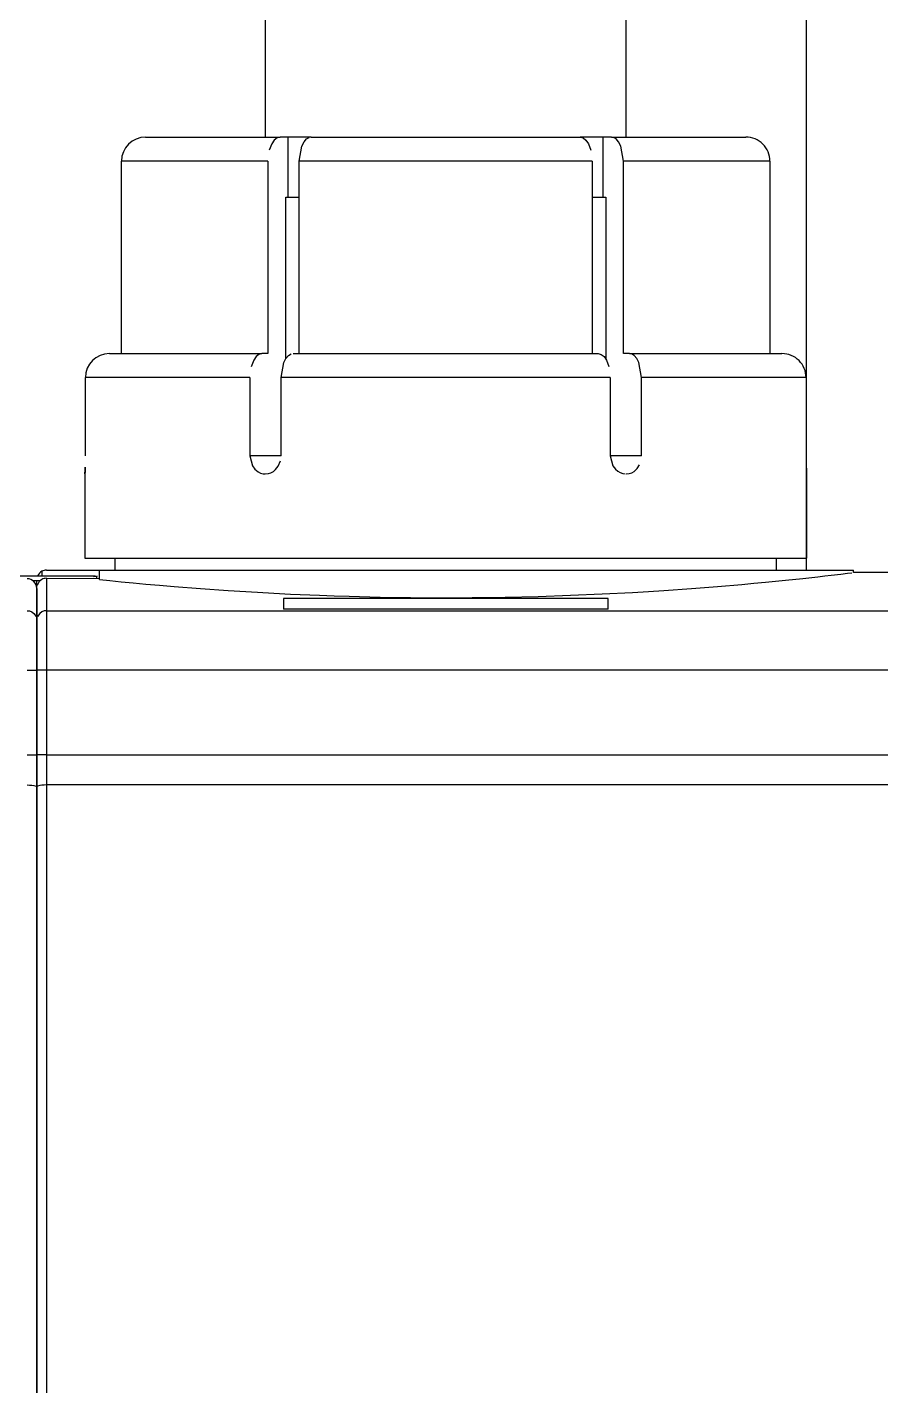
# Model space of a CAD drawing. Header units: millimetres. Extents: x 441156 to 441876, y 4514765 to 4515211.
# Drawn here: x 441489.7795 to 441489.9569, y 4514936.167 to 4514936.4494 of the extents above; entities that cross this region are included whole.
import ezdxf

# ---------------------------------------------------------------- set-up
doc = ezdxf.new("R2010")
doc.units = ezdxf.units.MM
for name, color, linetype in [('Collettore SL', 7, 'Continuous'), ('Flussometro', 1, 'Continuous'), ('Staffa', 8, 'Continuous'), ('Terminale_sfiato', 7, 'Continuous')]:
    doc.layers.add(name, color=color, linetype=linetype)

msp = doc.modelspace()

# ---------------------------------------------------------------- linework, layer by layer
at = {"layer": 'Collettore SL', "color": 254, "linetype": 'Continuous'}
for p, q in [((441489.7977503174, 4514936.339062223), (441489.7977503174, 4514936.336562224)), ((441489.9352503174, 4514936.336562224), (441489.9352503174, 4514936.339062223)), ((441489.7815003174, 4514936.335359588), (441489.7926849187, 4514936.335373598)), ((441489.7825526534, 4514936.336323454), (441489.7825526534, 4514936.335360928)), ((441489.7835003174, 4514936.336562224), (441489.7945003174, 4514936.336562224)), ((441489.7940003175, 4514936.335343163), (441489.7940003175, 4514936.335254317)), ((441489.7940003175, 4514936.334817042), (441489.7940003175, 4514936.335254317)), ((441489.7945003174, 4514936.336562224), (441489.9512503174, 4514936.336562224)), ((441489.7945003174, 4514936.334609402), (441489.7945003174, 4514936.336562224)), ((441489.9512590252, 4514936.336063356), (441489.9512503174, 4514936.336562224)), ((441489.9615003174, 4514936.336063356), (441489.9512590252, 4514936.336063356)), ((441489.7815003174, 4514936.334412981), (441489.7822503988, 4514936.334410705)), ((441489.7815003174, 4514936.334406233), (441489.7815003174, 4514936.334412981)), ((441489.7815003174, 4514936.33278923), (441489.7815003174, 4514936.334406233)), ((441489.7815003174, 4514936.33274942), (441489.7815003174, 4514936.33278923)), ((441489.7815003174, 4514936.33274942), (441489.7815003174, 4514936.326143919)), ((441489.7815003174, 4514936.326143919), (441489.7815003174, 4514936.33274942)), ((441489.7835003174, 4514936.33484994), (441489.7835003174, 4514936.328120897)), ((441489.7835003174, 4514936.33484994), (441489.7945003174, 4514936.334815464)), ((441489.8327503175, 4514936.330682086), (441489.8327503175, 4514936.32840766)), ((441489.9002503174, 4514936.330682086), (441489.8327503175, 4514936.330682086)), ((441489.9002503174, 4514936.32840766), (441489.9002503174, 4514936.330682086)), ((441489.7835003174, 4514936.328120897), (441489.7835003174, 4514936.315764782)), ((441489.7835003174, 4514936.328120897), (441489.9615003174, 4514936.328120897)), ((441489.9002503174, 4514936.32840766), (441489.8327503175, 4514936.32840766)), ((441489.7815003174, 4514936.326143919), (441489.7815003174, 4514936.315764782)), ((441489.7815003174, 4514936.315764782), (441489.7815003174, 4514936.326143919)), ((441489.7815003174, 4514936.315764782), (441489.7815003174, 4514936.298153319)), ((441489.7835003174, 4514936.315764782), (441489.7815003174, 4514936.315764782)), ((441489.7815003174, 4514936.298153319), (441489.7815003174, 4514936.315764782)), ((441489.9615003174, 4514936.315764782), (441489.7835003174, 4514936.315764782)), ((441489.7835003174, 4514936.315764782), (441489.7835003174, 4514936.298153319)), ((441489.7815003174, 4514936.298153319), (441489.7815003174, 4514936.291477477)), ((441489.7835003174, 4514936.298153319), (441489.7815003174, 4514936.298153319)), ((441489.7815003174, 4514936.291477477), (441489.7815003174, 4514936.298153319)), ((441489.7835003174, 4514936.298153319), (441489.7835003174, 4514936.291894717)), ((441489.7835003174, 4514936.298153319), (441489.9615003174, 4514936.298153319)), ((441489.7815003174, 4514936.291477477), (441489.7815003174, 4514936.11164697)), ((441489.7815003174, 4514936.11164697), (441489.7815003174, 4514936.291477477)), ((441489.7835003174, 4514936.291894717), (441489.7835003174, 4514936.11122973)), ((441489.9615003174, 4514936.291894717), (441489.7835003174, 4514936.291894717))]:
    msp.add_line(p, q, dxfattribs=at)
for points in [[(441489.7926849187, 4514936.335373598, 0), (441489.7927887762, 4514936.335373624, 0), (441489.7928923685, 4514936.335373448, 0), (441489.7929979389, 4514936.335373056, 0), (441489.7931017014, 4514936.335372453, 0), (441489.7932000724, 4514936.335371668, 0), (441489.7932953424, 4514936.335370691, 0), (441489.7933894379, 4514936.33536949, 0), (441489.793478868, 4514936.3353681, 0), (441489.7935606733, 4514936.335366572, 0), (441489.7936368918, 4514936.335364883, 0), (441489.7937089166, 4514936.335362982, 0), (441489.7937739451, 4514936.335360931, 0), (441489.7938299723, 4514936.335358805, 0), (441489.7938785549, 4514936.335356561, 0), (441489.7939203965, 4514936.335354144, 0), (441489.7939536971, 4514936.335351632, 0), (441489.7939738538, 4514936.335349585, 0), (441489.7939883864, 4514936.335347499, 0), (441489.7939973276, 4514936.335345342, 0), (441489.7940003175, 4514936.335343163, 0)], [(441489.7940003175, 4514936.335254317, 0), (441489.7935716921, 4514936.335196205, 0), (441489.7932621976, 4514936.335132272, 0), (441489.7930711693, 4514936.335061375, 0), (441489.7930053282, 4514936.334984757, 0), (441489.7930052925, 4514936.334982865, 0)], [(441489.7945003174, 4514936.334609402, 0), (441489.796685179, 4514936.334383881, 0), (441489.7990299968, 4514936.334149499, 0), (441489.8015364042, 4514936.333907736, 0), (441489.8041584159, 4514936.33366453, 0), (441489.8070343509, 4514936.333409198, 0), (441489.8100594541, 4514936.333153539, 0), (441489.8154945392, 4514936.332727522, 0), (441489.8212821056, 4514936.332321011, 0), (441489.8273830232, 4514936.331945222, 0), (441489.8307658901, 4514936.331760207, 0), (441489.8342271493, 4514936.33158817, 0), (441489.8402586613, 4514936.331330146, 0), (441489.8433452595, 4514936.331218649, 0), (441489.8464431005, 4514936.331120741, 0), (441489.8528959421, 4514936.330961843, 0), (441489.859194572, 4514936.330865478, 0), (441489.8655348821, 4514936.330827104, 0), (441489.8720287081, 4514936.330848787, 0), (441489.8788884804, 4514936.330938715, 0), (441489.8857106431, 4514936.331096416, 0), (441489.8924450596, 4514936.331318816, 0), (441489.8990008805, 4514936.331598937, 0), (441489.9053336272, 4514936.331929049, 0), (441489.9086184519, 4514936.332123292, 0), (441489.9118269098, 4514936.332328177, 0), (441489.9176011297, 4514936.332734603, 0), (441489.9230231387, 4514936.33316029, 0), (441489.9280564581, 4514936.333593581, 0), (441489.9305802135, 4514936.333824629, 0), (441489.9329824376, 4514936.334053097, 0), (441489.9370968547, 4514936.334463747, 0), (441489.9407295538, 4514936.334846588, 0), (441489.9438556876, 4514936.335191235, 0), (441489.9453136136, 4514936.335356766, 0), (441489.9466195712, 4514936.335507633, 0), (441489.9486080153, 4514936.335742038, 0), (441489.9500498684, 4514936.335915552, 0), (441489.9509351268, 4514936.336023558, 0), (441489.9511778529, 4514936.336053368, 0), (441489.9512590252, 4514936.336063356, 0)], [(441489.7825526534, 4514936.334613698, 0), (441489.7825076576, 4514936.334588771, 0), (441489.7824633574, 4514936.334562598, 0), (441489.782419468, 4514936.334535001, 0), (441489.7823764575, 4514936.334506273, 0), (441489.7822913495, 4514936.334444177, 0), (441489.7822100589, 4514936.334377729, 0), (441489.7821608679, 4514936.334333754, 0), (441489.782113585, 4514936.334288534, 0), (441489.7820241328, 4514936.33419405, 0), (441489.7819408519, 4514936.334093695, 0), (441489.7818651337, 4514936.333989517, 0), (441489.7818164285, 4514936.333914363, 0), (441489.7817715297, 4514936.333838052, 0), (441489.7816922497, 4514936.33368134, 0), (441489.7816261862, 4514936.333518228, 0), (441489.7815742336, 4514936.333351806, 0), (441489.781542741, 4514936.333217232, 0), (441489.7815199749, 4514936.333081461, 0), (441489.7815058081, 4514936.33294397, 0), (441489.7815003804, 4514936.332805815, 0), (441489.7815003174, 4514936.33278923, 0)], [(441489.7835003174, 4514936.328120897, 0), (441489.7834305185, 4514936.328119692, 0), (441489.7833608045, 4514936.328116081, 0), (441489.7832912605, 4514936.328110066, 0), (441489.7832219712, 4514936.328101656, 0), (441489.7831530211, 4514936.328090861, 0), (441489.7830844941, 4514936.328077695, 0), (441489.7830164736, 4514936.328062172, 0), (441489.7829490427, 4514936.328044312, 0), (441489.7828822834, 4514936.328024137, 0), (441489.7828162772, 4514936.328001671, 0), (441489.7827511043, 4514936.327976941, 0), (441489.7826868442, 4514936.327949977, 0), (441489.7826235751, 4514936.327920815, 0), (441489.7825613743, 4514936.327889486, 0), (441489.7825003174, 4514936.327856032, 0), (441489.7824404789, 4514936.327820491, 0), (441489.7823819316, 4514936.327782908, 0), (441489.7823247469, 4514936.327743327, 0), (441489.7822689945, 4514936.327701799, 0), (441489.7822147422, 4514936.327658372, 0), (441489.7821620562, 4514936.327613099, 0), (441489.7821110007, 4514936.327566038, 0), (441489.7820616378, 4514936.327517243, 0), (441489.7820140278, 4514936.327466775, 0), (441489.7819682286, 4514936.327414695, 0), (441489.7819242959, 4514936.327361068, 0), (441489.7818822835, 4514936.327305957, 0), (441489.7818422423, 4514936.32724943, 0), (441489.7818042213, 4514936.327191557, 0), (441489.7817682666, 4514936.327132408, 0), (441489.7817344223, 4514936.327072053, 0), (441489.7817027293, 4514936.327010568, 0), (441489.7816732265, 4514936.326948028, 0), (441489.7816459498, 4514936.326884507, 0), (441489.7816209322, 4514936.326820085, 0), (441489.7815982044, 4514936.326754838, 0), (441489.7815777941, 4514936.326688848, 0), (441489.781559726, 4514936.326622193, 0), (441489.7815440223, 4514936.326554955, 0), (441489.7815307019, 4514936.326487217, 0), (441489.7815197813, 4514936.32641906, 0), (441489.7815112736, 4514936.326350569, 0), (441489.7815051893, 4514936.326281825, 0), (441489.7815015358, 4514936.326212914, 0), (441489.7815003174, 4514936.326143919, 0)], [(441489.7835003174, 4514936.291894717, 0), (441489.7834305185, 4514936.291894463, 0), (441489.7833608045, 4514936.291893701, 0), (441489.7832912605, 4514936.291892432, 0), (441489.7832219712, 4514936.291890657, 0), (441489.7831530211, 4514936.291888379, 0), (441489.7830844941, 4514936.291885599, 0), (441489.7830164736, 4514936.291882323, 0), (441489.7829490427, 4514936.291878554, 0), (441489.7828822834, 4514936.291874296, 0), (441489.7828162772, 4514936.291869555, 0), (441489.7827511043, 4514936.291864336, 0), (441489.7826868442, 4514936.291858645, 0), (441489.7826235751, 4514936.29185249, 0), (441489.7825613743, 4514936.291845879, 0), (441489.7825003174, 4514936.291838817, 0), (441489.7824404789, 4514936.291831316, 0), (441489.7823819316, 4514936.291823385, 0), (441489.7823247469, 4514936.291815031, 0), (441489.7822689945, 4514936.291806267, 0), (441489.7822147422, 4514936.291797101, 0), (441489.7821620562, 4514936.291787547, 0), (441489.7821110007, 4514936.291777615, 0), (441489.7820616378, 4514936.291767317, 0), (441489.7820140278, 4514936.291756665, 0), (441489.7819682286, 4514936.291745674, 0), (441489.7819242959, 4514936.291734356, 0), (441489.7818822835, 4514936.291722725, 0), (441489.7818422423, 4514936.291710795, 0), (441489.7818042213, 4514936.291698581, 0), (441489.7817682666, 4514936.291686097, 0), (441489.7817344223, 4514936.291673359, 0), (441489.7817027293, 4514936.291660383, 0), (441489.7816732265, 4514936.291647184, 0), (441489.7816459498, 4514936.291633778, 0), (441489.7816209322, 4514936.291620182, 0), (441489.7815982044, 4514936.291606411, 0), (441489.7815777941, 4514936.291592484, 0), (441489.781559726, 4514936.291578417, 0), (441489.7815440223, 4514936.291564226, 0), (441489.7815307019, 4514936.29154993, 0), (441489.7815197813, 4514936.291535546, 0), (441489.7815112736, 4514936.291521091, 0), (441489.7815051893, 4514936.291506582, 0), (441489.7815015358, 4514936.291492038, 0), (441489.7815003174, 4514936.291477477, 0)]]:
    msp.add_polyline3d(points, dxfattribs=at)
for centre, radius, start, end in [((441489.7835005883, 4514936.334561701), 0.002000574150956558, 118.2830686272179, 156.4785327956025), ((441489.7835003174, 4514936.334562223), 0.00199999999999978, 90, 118.2833302842241), ((441489.7834937854, 4514936.33285652), 0.001993406944206244, 89.81225450562052, 118.1731815704158)]:
    msp.add_arc(centre, radius, start, end, dxfattribs=at)
at = {"layer": 'Flussometro', "color": 254, "linetype": 'Continuous'}
for p, q in [((441489.8290003174, 4514936.591562224), (441489.8290003174, 4514936.426562224)), ((441489.9040003174, 4514936.426562224), (441489.9040003174, 4514936.591562224)), ((441489.8041129188, 4514936.426562224), (441489.8320590229, 4514936.426562224)), ((441489.8337527222, 4514936.426562224), (441489.8320590229, 4514936.426562224)), ((441489.8337527222, 4514936.414062223), (441489.8337527222, 4514936.426562224)), ((441489.8385542134, 4514936.426562224), (441489.8337527222, 4514936.426562224)), ((441489.8385542134, 4514936.426562224), (441489.8944464215, 4514936.426562224)), ((441489.8992479127, 4514936.426562224), (441489.8944464215, 4514936.426562224)), ((441489.8992479127, 4514936.414062223), (441489.8992479127, 4514936.426562224)), ((441489.900941612, 4514936.426562224), (441489.8992479127, 4514936.426562224)), ((441489.900941612, 4514936.426562224), (441489.928887716, 4514936.426562224)), ((441489.8295548458, 4514936.421562224), (441489.7991045646, 4514936.421562224)), ((441489.7991045646, 4514936.381562224), (441489.7991045646, 4514936.421562224)), ((441489.8295548458, 4514936.421562224), (441489.8295548458, 4514936.381562224)), ((441489.8360500363, 4514936.381562224), (441489.8360500363, 4514936.421562224)), ((441489.8969505986, 4514936.421562224), (441489.8360500363, 4514936.421562224)), ((441489.8969505986, 4514936.421562224), (441489.8969505986, 4514936.381562224)), ((441489.9034457891, 4514936.381562224), (441489.9034457891, 4514936.421562224)), ((441489.9338960703, 4514936.421562224), (441489.9034457891, 4514936.421562224)), ((441489.9338960703, 4514936.421562224), (441489.9338960703, 4514936.381562224)), ((441489.8332527222, 4514936.380491567), (441489.8332527222, 4514936.414062223)), ((441489.8332527222, 4514936.414062223), (441489.8360500363, 4514936.414062223)), ((441489.8969505986, 4514936.414062223), (441489.8997479127, 4514936.414062223)), ((441489.8997479127, 4514936.414062223), (441489.8997479127, 4514936.380493348)), ((441489.796600836, 4514936.381562224), (441489.8283029814, 4514936.381562224)), ((441489.8295548458, 4514936.381562224), (441489.8283029814, 4514936.381562224)), ((441489.834798172, 4514936.381562224), (441489.8982024629, 4514936.381562224)), ((441489.9046976534, 4514936.381562224), (441489.9034457891, 4514936.381562224)), ((441489.9046976534, 4514936.381562224), (441489.9363997988, 4514936.381562224)), ((441489.7915941261, 4514936.360312223), (441489.7915941261, 4514936.376562224)), ((441489.8257996265, 4514936.376562224), (441489.7915941261, 4514936.376562224)), ((441489.8257996265, 4514936.376562224), (441489.8257996265, 4514936.360312223)), ((441489.9007058179, 4514936.376562224), (441489.832294817, 4514936.376562224)), ((441489.832294817, 4514936.360312223), (441489.832294817, 4514936.376562224)), ((441489.9007058179, 4514936.376562224), (441489.9007058179, 4514936.360312223)), ((441489.9072010083, 4514936.360312223), (441489.9072010083, 4514936.376562224)), ((441489.9414065088, 4514936.376562224), (441489.9072010083, 4514936.376562224)), ((441489.9414065088, 4514936.376562224), (441489.9415003174, 4514936.339062223)), ((441489.832294817, 4514936.360312223), (441489.8257996265, 4514936.360312223)), ((441489.9072010083, 4514936.360312223), (441489.9007058179, 4514936.360312223)), ((441489.7915003175, 4514936.35656531), (441489.7915003175, 4514936.339062223)), ((441489.7915003175, 4514936.339062223), (441489.9415003174, 4514936.339062223))]:
    msp.add_line(p, q, dxfattribs=at)
for points in [[(441489.8320590229, 4514936.426562224, 0), (441489.8318508085, 4514936.426544884, 0), (441489.8316440285, 4514936.426493103, 0), (441489.8314342516, 4514936.426404105, 0), (441489.8312290341, 4514936.426279653, 0), (441489.8310354199, 4514936.426125474, 0), (441489.830848867, 4514936.425939711, 0), (441489.8306656449, 4514936.425716789, 0), (441489.8304926119, 4514936.425463387, 0), (441489.8303356221, 4514936.425189867, 0), (441489.8301905245, 4514936.424891232, 0), (441489.8300547224, 4514936.424559747, 0), (441489.8299335832, 4514936.424206262, 0), (441489.829830977, 4514936.423844696, 0), (441489.8297437271, 4514936.423467347, 0), (441489.8296706664, 4514936.423065218, 0), (441489.8296150505, 4514936.422652076, 0), (441489.8295889113, 4514936.422384156, 0), (441489.8295701267, 4514936.422113781, 0), (441489.8295586719, 4514936.421838425, 0), (441489.8295548458, 4514936.421562224, 0)], [(441489.8360500363, 4514936.421562224, 0), (441489.8360586037, 4514936.421975492, 0), (441489.8360844842, 4514936.422388759, 0), (441489.8361286218, 4514936.422805063, 0), (441489.8361908399, 4514936.423215296, 0), (441489.8362673309, 4514936.423599589, 0), (441489.8363601469, 4514936.423972425, 0), (441489.8364706745, 4514936.424336043, 0), (441489.8365972398, 4514936.424681987, 0), (441489.8367330717, 4514936.424994265, 0), (441489.8368824146, 4514936.425284932, 0), (441489.8370469433, 4514936.425555187, 0), (441489.8372236811, 4514936.425798164, 0), (441489.8374037528, 4514936.42600341, 0), (441489.8375930175, 4514936.426179292, 0), (441489.8377932562, 4514936.426325827, 0), (441489.838000521, 4514936.426438496, 0), (441489.8381363738, 4514936.426492144, 0), (441489.8382739216, 4514936.426530812, 0), (441489.8384136278, 4514936.42655434, 0), (441489.8385542134, 4514936.426562224, 0)], [(441489.8944464215, 4514936.426562224, 0), (441489.8946539187, 4514936.426545033, 0), (441489.8948614159, 4514936.426493103, 0), (441489.8950704354, 4514936.426404529, 0), (441489.8952764103, 4514936.426279653, 0), (441489.895469371, 4514936.426126091, 0), (441489.8956565774, 4514936.425939711, 0), (441489.8958391531, 4514936.425717694, 0), (441489.8960128324, 4514936.425463387, 0), (441489.8961693078, 4514936.425190883, 0), (441489.8963149199, 4514936.424891232, 0), (441489.8964502618, 4514936.42456103, 0), (441489.8965718611, 4514936.424206262, 0), (441489.8966741509, 4514936.423845992, 0), (441489.8967617173, 4514936.423467347, 0), (441489.896834557, 4514936.42306673, 0), (441489.8968903938, 4514936.422652076, 0), (441489.8969165022, 4514936.42238456, 0), (441489.8969353177, 4514936.422113781, 0), (441489.8969467637, 4514936.421838848, 0), (441489.8969505986, 4514936.421562224, 0)], [(441489.9034457891, 4514936.421562224, 0), (441489.9034371472, 4514936.421976922, 0), (441489.9034113411, 4514936.422388759, 0), (441489.9033669923, 4514936.422806572, 0), (441489.9033049854, 4514936.423215296, 0), (441489.9032281879, 4514936.423600887, 0), (441489.9031356784, 4514936.423972425, 0), (441489.9030247029, 4514936.424337324, 0), (441489.9028985856, 4514936.424681987, 0), (441489.9027622499, 4514936.424995286, 0), (441489.9026134107, 4514936.425284932, 0), (441489.9024482484, 4514936.425556099, 0), (441489.9022721443, 4514936.425798164, 0), (441489.9020914274, 4514936.426004044, 0), (441489.9019028079, 4514936.426179292, 0), (441489.9017018193, 4514936.426326269, 0), (441489.9014953044, 4514936.426438496, 0), (441489.9013592419, 4514936.42649221, 0), (441489.9012219038, 4514936.426530812, 0), (441489.9010819776, 4514936.426554359, 0), (441489.900941612, 4514936.426562224, 0)], [(441489.8283029814, 4514936.381562224, 0), (441489.8280948903, 4514936.381544893, 0), (441489.827888233, 4514936.381493134, 0), (441489.8276785802, 4514936.381404181, 0), (441489.8274734845, 4514936.381279793, 0), (441489.8272799868, 4514936.381125698, 0), (441489.8270935453, 4514936.380940042, 0), (441489.8269104331, 4514936.380717258, 0), (441489.8267375006, 4514936.380464019, 0), (441489.8265805659, 4514936.380190626, 0), (441489.8264355151, 4514936.379892131, 0), (441489.8262997527, 4514936.379560812, 0), (441489.8261786397, 4514936.379207509, 0), (441489.8260760122, 4514936.378846006, 0), (441489.8259887353, 4514936.378468721, 0), (441489.8259156406, 4514936.378066662, 0), (441489.8258599824, 4514936.377653586, 0), (441489.8258337778, 4514936.377385304, 0), (441489.8258149463, 4514936.37711456, 0), (441489.8258034624, 4514936.376838815, 0), (441489.8257996265, 4514936.376562224, 0)], [(441489.832294817, 4514936.376562224, 0), (441489.8323033858, 4514936.376975586, 0), (441489.8323292706, 4514936.377388948, 0), (441489.8323734155, 4514936.377805345, 0), (441489.8324356448, 4514936.378215671, 0), (441489.8325121508, 4514936.378600053, 0), (441489.8326049868, 4514936.378972975, 0), (441489.8327155409, 4514936.379336677, 0), (441489.8328421395, 4514936.379682695, 0), (441489.8329779909, 4514936.379994995, 0), (441489.8331273569, 4514936.380285676, 0), (441489.833291915, 4514936.380555935, 0), (441489.8334686875, 4514936.3807989, 0), (441489.8336487401, 4514936.38100406, 0), (441489.8338379842, 4514936.381179849, 0), (441489.8340382027, 4514936.381326284, 0), (441489.834245446, 4514936.381438844, 0), (441489.8343810672, 4514936.381492342, 0), (441489.8345183769, 4514936.3815309, 0), (441489.8346578364, 4514936.381554362, 0), (441489.834798172, 4514936.381562224, 0)], [(441489.8982024629, 4514936.381562224, 0), (441489.8984098371, 4514936.381545042, 0), (441489.8986172113, 4514936.381493134, 0), (441489.8988261072, 4514936.381404605, 0), (441489.8990319598, 4514936.381279793, 0), (441489.8992248047, 4514936.381126314, 0), (441489.899411899, 4514936.380940042, 0), (441489.8995943656, 4514936.380718161, 0), (441489.8997679438, 4514936.380464019, 0), (441489.8999243643, 4514936.38019164, 0), (441489.9000699293, 4514936.379892131, 0), (441489.900205232, 4514936.379562094, 0), (441489.9003268047, 4514936.379207509, 0), (441489.9004291157, 4514936.378847302, 0), (441489.900516709, 4514936.378468721, 0), (441489.9005895827, 4514936.378068171, 0), (441489.9006454619, 4514936.377653586, 0), (441489.9006716355, 4514936.377385709, 0), (441489.9006904981, 4514936.37711456, 0), (441489.9007019732, 4514936.376839241, 0), (441489.9007058179, 4514936.376562224, 0)], [(441489.9072010083, 4514936.376562224, 0), (441489.9071924396, 4514936.376975586, 0), (441489.9071665548, 4514936.377388948, 0), (441489.9071224098, 4514936.377805345, 0), (441489.9070601806, 4514936.378215671, 0), (441489.9069836746, 4514936.378600053, 0), (441489.9068908386, 4514936.378972975, 0), (441489.9067802845, 4514936.379336677, 0), (441489.9066536858, 4514936.379682695, 0), (441489.9065178345, 4514936.379994995, 0), (441489.9063684684, 4514936.380285676, 0), (441489.9062039104, 4514936.380555935, 0), (441489.9060271379, 4514936.3807989, 0), (441489.9058470853, 4514936.38100406, 0), (441489.9056578412, 4514936.381179849, 0), (441489.9054576227, 4514936.381326284, 0), (441489.9052503794, 4514936.381438844, 0), (441489.9051147582, 4514936.381492342, 0), (441489.9049774486, 4514936.3815309, 0), (441489.904837989, 4514936.381554362, 0), (441489.9046976534, 4514936.381562224, 0)], [(441489.8257996265, 4514936.360312223, 0), (441489.8258105217, 4514936.360001052, 0), (441489.8258430655, 4514936.359692028, 0), (441489.825899016, 4514936.359378519, 0), (441489.8259772958, 4514936.359071831, 0), (441489.8260743286, 4514936.358782505, 0), (441489.8261913359, 4514936.358503721, 0), (441489.8263318758, 4514936.358229917, 0), (441489.8264918289, 4514936.357971296, 0), (441489.8266650483, 4514936.357736181, 0), (441489.8268544965, 4514936.357518821, 0), (441489.8270651541, 4514936.357315331, 0), (441489.8272902529, 4514936.357133705, 0), (441489.8275215194, 4514936.356979422, 0), (441489.8277634432, 4514936.356848129, 0), (441489.8280218801, 4514936.356738062, 0), (441489.8282880698, 4514936.356654111, 0), (441489.8285521446, 4514936.35659827, 0), (441489.8288199403, 4514936.356568022, 0), (441489.8290003521, 4514936.356562223, 0)], [(441489.8290003521, 4514936.356562223, 0), (441489.8290974952, 4514936.356563927, 0), (441489.82937502, 4514936.356587185, 0), (441489.8296424904, 4514936.356635867, 0), (441489.8299061392, 4514936.356709835, 0), (441489.8301714844, 4514936.3568119, 0), (441489.8304288372, 4514936.356939447, 0), (441489.8306695101, 4514936.357087084, 0), (441489.8308990771, 4514936.357256913, 0), (441489.8311219257, 4514936.357453675, 0), (441489.8313295667, 4514936.357671262, 0), (441489.8315154012, 4514936.357901487, 0), (441489.8316839716, 4514936.358148342, 0), (441489.8318380442, 4514936.358417999, 0), (441489.8319713196, 4514936.358701502, 0), (441489.832079834, 4514936.358988342, 0), (441489.8321669074, 4514936.35928433, 0), (441489.8322333612, 4514936.359596365, 0), (441489.8322758903, 4514936.359913643, 0), (441489.8322900782, 4514936.360112649, 0), (441489.832294817, 4514936.360312223, 0)], [(441489.9007058179, 4514936.360312223, 0), (441489.9007173616, 4514936.360001052, 0), (441489.9007518243, 4514936.359692028, 0), (441489.9008110287, 4514936.359378519, 0), (441489.9008937564, 4514936.359071831, 0), (441489.9009961397, 4514936.358782505, 0), (441489.9011193559, 4514936.358503721, 0), (441489.9012670058, 4514936.358229917, 0), (441489.90143459, 4514936.357971296, 0), (441489.9016155226, 4514936.357736181, 0), (441489.9018127556, 4514936.357518821, 0), (441489.9020312723, 4514936.357315331, 0), (441489.9022638514, 4514936.357133705, 0), (441489.9025018168, 4514936.356979422, 0), (441489.9027496916, 4514936.356848129, 0), (441489.9030132929, 4514936.356738062, 0), (441489.9032835315, 4514936.356654111, 0), (441489.9035503498, 4514936.35659827, 0), (441489.9038196506, 4514936.356568022, 0), (441489.9040003521, 4514936.356562223, 0)], [(441489.9040003521, 4514936.356562223, 0), (441489.9040974088, 4514936.356563927, 0), (441489.9043737761, 4514936.356587185, 0), (441489.9046388433, 4514936.356635867, 0), (441489.9048989035, 4514936.356709835, 0), (441489.9051594145, 4514936.3568119, 0), (441489.9054109225, 4514936.356939447, 0), (441489.9056450994, 4514936.357087084, 0), (441489.9058675534, 4514936.357256913, 0), (441489.906082641, 4514936.357453675, 0), (441489.9062822997, 4514936.357671262, 0), (441489.9064603762, 4514936.357901487, 0), (441489.9066214114, 4514936.358148342, 0), (441489.9067681838, 4514936.358417999, 0), (441489.9068948268, 4514936.358701502, 0), (441489.9069977253, 4514936.358988342, 0), (441489.907080151, 4514936.35928433, 0), (441489.9071429755, 4514936.359596365, 0), (441489.9071831421, 4514936.359913643, 0), (441489.9071965358, 4514936.360112649, 0), (441489.9072010083, 4514936.360312223, 0)]]:
    msp.add_polyline3d(points, dxfattribs=at)
for centre, radius, start, end in [((441489.8041063238, 4514936.421554611), 0.005005083750811989, 89.92454121885257, 179.9128017693291), ((441489.9288954159, 4514936.421555813), 0.005003357747315196, 0.07344893960426101, 90.0881212110902), ((441489.7965955462, 4514936.376556105), 0.005004079301194064, 89.93945707189452, 179.929909808554), ((441489.9364059793, 4514936.376557066), 0.005002694482640901, 0.05909470045453704, 90.07074968208451), ((441489.7164080624, 4514936.360320134), 0.07518619457734577, 357.1350847415315, 359.9939716643552)]:
    msp.add_arc(centre, radius, start, end, dxfattribs=at)
at = {"layer": 'Staffa', "color": 254, "linetype": 'Continuous'}
msp.add_line((441489.9415003174, 4514936.336562224), (441489.9415003174, 4514936.457280193), dxfattribs=at)
at = {"layer": 'Terminale_sfiato', "color": 254, "linetype": 'Continuous'}
for p, q in [((441489.7715003174, 4514936.335359588), (441489.7815003174, 4514936.335359588)), ((441489.7806243365, 4514936.334406233), (441489.7815003174, 4514936.334406233)), ((441489.7795003174, 4514936.315764782), (441489.7815003174, 4514936.315764782)), ((441489.7795003174, 4514936.298153319), (441489.7815003174, 4514936.298153319))]:
    msp.add_line(p, q, dxfattribs=at)
for points in [[(441489.7795003174, 4514936.328120897, 0), (441489.7795701164, 4514936.328119692, 0), (441489.7796398304, 4514936.328116081, 0), (441489.7797093744, 4514936.328110066, 0), (441489.7797786637, 4514936.328101656, 0), (441489.7798476138, 4514936.328090861, 0), (441489.7799161408, 4514936.328077695, 0), (441489.7799841612, 4514936.328062172, 0), (441489.7800515922, 4514936.328044312, 0), (441489.7801183514, 4514936.328024137, 0), (441489.7801843577, 4514936.328001671, 0), (441489.7802495306, 4514936.327976941, 0), (441489.7803137907, 4514936.327949977, 0), (441489.7803770597, 4514936.327920815, 0), (441489.7804392605, 4514936.327889486, 0), (441489.7805003175, 4514936.327856032, 0), (441489.780560156, 4514936.327820491, 0), (441489.7806187032, 4514936.327782908, 0), (441489.7806758879, 4514936.327743327, 0), (441489.7807316404, 4514936.327701799, 0), (441489.7807858926, 4514936.327658372, 0), (441489.7808385786, 4514936.327613099, 0), (441489.7808896342, 4514936.327566038, 0), (441489.780938997, 4514936.327517243, 0), (441489.7809866071, 4514936.327466775, 0), (441489.7810324063, 4514936.327414695, 0), (441489.781076339, 4514936.327361068, 0), (441489.7811183514, 4514936.327305957, 0), (441489.7811583926, 4514936.32724943, 0), (441489.7811964136, 4514936.327191557, 0), (441489.7812323683, 4514936.327132408, 0), (441489.7812662126, 4514936.327072053, 0), (441489.7812979055, 4514936.327010568, 0), (441489.7813274083, 4514936.326948028, 0), (441489.7813546851, 4514936.326884507, 0), (441489.7813797027, 4514936.326820085, 0), (441489.7814024304, 4514936.326754838, 0), (441489.7814228408, 4514936.326688848, 0), (441489.7814409089, 4514936.326622193, 0), (441489.7814566126, 4514936.326554955, 0), (441489.7814699329, 4514936.326487217, 0), (441489.7814808536, 4514936.32641906, 0), (441489.7814893613, 4514936.326350569, 0), (441489.7814954455, 4514936.326281825, 0), (441489.7814990991, 4514936.326212914, 0), (441489.7815003174, 4514936.326143919, 0)], [(441489.7795003174, 4514936.291894717, 0), (441489.7795701164, 4514936.291894463, 0), (441489.7796398304, 4514936.291893701, 0), (441489.7797093744, 4514936.291892432, 0), (441489.7797786637, 4514936.291890657, 0), (441489.7798476138, 4514936.291888379, 0), (441489.7799161408, 4514936.291885599, 0), (441489.7799841612, 4514936.291882323, 0), (441489.7800515922, 4514936.291878554, 0), (441489.7801183514, 4514936.291874296, 0), (441489.7801843577, 4514936.291869555, 0), (441489.7802495306, 4514936.291864336, 0), (441489.7803137907, 4514936.291858645, 0), (441489.7803770597, 4514936.29185249, 0), (441489.7804392605, 4514936.291845879, 0), (441489.7805003175, 4514936.291838817, 0), (441489.780560156, 4514936.291831316, 0), (441489.7806187032, 4514936.291823385, 0), (441489.7806758879, 4514936.291815031, 0), (441489.7807316404, 4514936.291806267, 0), (441489.7807858926, 4514936.291797101, 0), (441489.7808385786, 4514936.291787547, 0), (441489.7808896342, 4514936.291777615, 0), (441489.780938997, 4514936.291767317, 0), (441489.7809866071, 4514936.291756665, 0), (441489.7810324063, 4514936.291745674, 0), (441489.781076339, 4514936.291734356, 0), (441489.7811183514, 4514936.291722725, 0), (441489.7811583926, 4514936.291710795, 0), (441489.7811964136, 4514936.291698581, 0), (441489.7812323683, 4514936.291686097, 0), (441489.7812662126, 4514936.291673359, 0), (441489.7812979055, 4514936.291660383, 0), (441489.7813274083, 4514936.291647184, 0), (441489.7813546851, 4514936.291633778, 0), (441489.7813797027, 4514936.291620182, 0), (441489.7814024304, 4514936.291606411, 0), (441489.7814228408, 4514936.291592484, 0), (441489.7814409089, 4514936.291578417, 0), (441489.7814566126, 4514936.291564226, 0), (441489.7814699329, 4514936.29154993, 0), (441489.7814808536, 4514936.291535546, 0), (441489.7814893613, 4514936.291521091, 0), (441489.7814954455, 4514936.291506582, 0), (441489.7814990991, 4514936.291492038, 0), (441489.7815003174, 4514936.291477477, 0)]]:
    msp.add_polyline3d(points, dxfattribs=at)
msp.add_arc((441489.7794962644, 4514936.332752352), 0.002002813181121166, 359.9161678290432, 89.8839724256433, dxfattribs=at)

doc.saveas('drawing.dxf')
